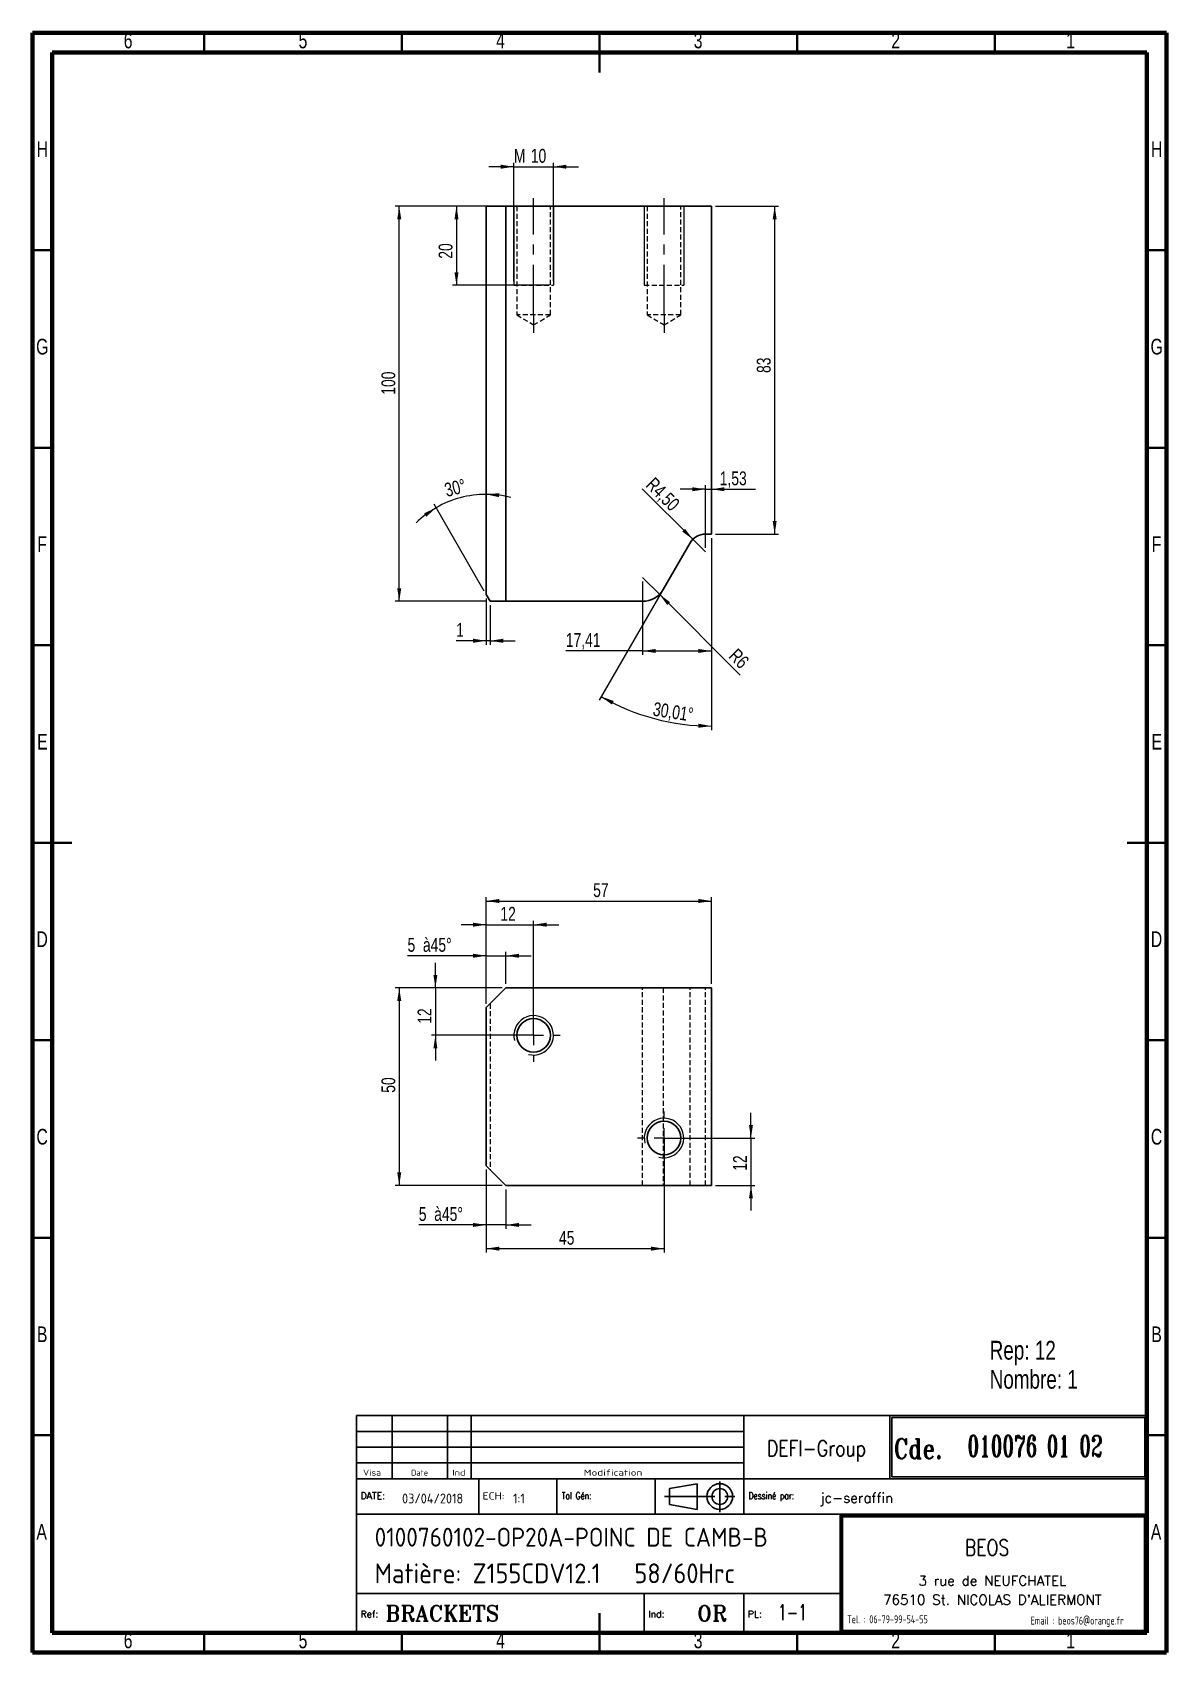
# Model space of a CAD drawing. Header units: millimetres. Extents: x 5 to 292, y 5 to 415.
import ezdxf

# ---------------------------------------------------------------- set-up
doc = ezdxf.new("R2010")
doc.units = ezdxf.units.MM
doc.linetypes.add('CENTERX2', pattern=[20.32, 12.7, -2.54, 2.54, -2.54])
doc.linetypes.add('HIDDEN', pattern=[1.905, 1.27, -0.635])
doc.layers.add('DIMENSIONS', color=176, linetype='Continuous')
doc.styles.add('SLDTEXTSTYLE0', font='TXT', dxfattribs={"width": 0.75})
doc.styles.add('SLDTEXTSTYLE1', font='ISOCP')
doc.styles.add('SLDTEXTSTYLE10', font='ISOCP', dxfattribs={"width": 1.147311})
doc.styles.add('SLDTEXTSTYLE11', font='ISOCP', dxfattribs={"width": 1.385904})
doc.styles.add('SLDTEXTSTYLE12', font='ISOCP', dxfattribs={"width": 1.246461})
doc.styles.add('SLDTEXTSTYLE13', font='ROMAND')
doc.styles.add('SLDTEXTSTYLE2', font='ROMANT', dxfattribs={"width": 0.8})
doc.styles.add('SLDTEXTSTYLE3', font='ISOCP', dxfattribs={"width": 0.8})
doc.styles.add('SLDTEXTSTYLE4', font='ROMANS', dxfattribs={"width": 0.8})
doc.styles.add('SLDTEXTSTYLE5', font='ROMANT')
doc.styles.add('SLDTEXTSTYLE6', font='ROMANS')
doc.styles.add('SLDTEXTSTYLE7', font='ROMANT', dxfattribs={"width": 0.65})
doc.styles.add('SLDTEXTSTYLE8', font='ISOCP', dxfattribs={"width": 1.446157})
doc.styles.add('SLDTEXTSTYLE9', font='ISOCP', dxfattribs={"width": 1.294402})
doc.dimstyles.new('SLDDIMSTYLE0', dxfattribs={"dimtxt": 3.5, "dimasz": 3.302, "dimexe": 0, "dimexo": 0.0625, "dimgap": 0.875, "dimtad": 1, "dimrnd": 1e-09, "dimzin": 12, "dimdsep": 46, "dimtxsty": 'SLDTEXTSTYLE0', "dimsah": 1, "dimcen": 0.09, "dimadec": 0, "dimazin": 3, "dimtfac": 1, "dimtmove": 0, "dimatfit": 0, "dimfxl": 1, "dimfrac": 2, "dimtolj": 1, "dimtzin": 12, "dimarcsym": 0})
doc.dimstyles.new('SLDDIMSTYLE1', dxfattribs={"dimtxt": 3.5, "dimasz": 3.302, "dimexe": 0, "dimexo": 0.0625, "dimgap": 0.875, "dimtad": 1, "dimrnd": 1e-09, "dimzin": 12, "dimdsep": 46, "dimtxsty": 'SLDTEXTSTYLE0', "dimsah": 1, "dimcen": 0.09, "dimadec": 0, "dimazin": 3, "dimtfac": 1, "dimtofl": 0, "dimtmove": 0, "dimatfit": 3, "dimfxl": 1, "dimfrac": 2, "dimtolj": 1, "dimtzin": 12, "dimarcsym": 0})
doc.dimstyles.new('SLDDIMSTYLE2', dxfattribs={"dimtxt": 3.5, "dimasz": 3.302, "dimexe": 0, "dimexo": 0.0625, "dimgap": 0.875, "dimtad": 1, "dimrnd": 1e-09, "dimzin": 12, "dimdsep": 46, "dimtxsty": 'SLDTEXTSTYLE0', "dimsah": 1, "dimcen": 0, "dimadec": 0, "dimazin": 3, "dimtfac": 1, "dimtofl": 0, "dimtmove": 0, "dimatfit": 3, "dimfxl": 1, "dimfrac": 2, "dimtolj": 1, "dimtzin": 12, "dimarcsym": 0})
doc.dimstyles.new('SLDDIMSTYLE3', dxfattribs={"dimtxt": 3.5, "dimasz": 3.302, "dimexe": 0, "dimexo": 0.0625, "dimgap": 0.875, "dimtad": 1, "dimdec": 4, "dimzin": 12, "dimdsep": 46, "dimtxsty": 'SLDTEXTSTYLE0', "dimsah": 1, "dimcen": 0.09, "dimazin": 3, "dimtfac": 1, "dimtofl": 0, "dimtmove": 0, "dimatfit": 3, "dimfxl": 1, "dimfrac": 2, "dimtolj": 1, "dimtzin": 12, "dimarcsym": 0})

# ---------------------------------------------------------------- blocks, each defined once
blk = doc.blocks.new('SW_NOTE_0')
at = {"color": 0, "linetype": 'Continuous', "lineweight": 0, "char_height": 4.763, "attachment_point": 1, "style": 'SLDTEXTSTYLE0'}
for s, insert in [('Rep: 12', (0, 6.14)), ('Nombre: 1', (0, -1.21))]:
    blk.add_mtext(s, dxfattribs=dict(at, insert=insert))
blk = doc.blocks.new('_D')
at = {"color": 7, "linetype": 'Continuous', "lineweight": 18}
for p, q in [((126.83, 352.12), (126.83, 382.12)), ((136.83, 352.12), (136.83, 382.12)), ((126.83, 381.12), (120.48, 381.12)), ((126.83, 381.12), (136.83, 381.12)), ((136.83, 381.12), (143.18, 381.12))]:
    blk.add_line(p, q, dxfattribs=at)
for points in [[(126.83, 381.12), (123.52, 381.63), (123.52, 380.61)], [(136.83, 381.12), (140.13, 380.61), (140.13, 381.63)]]:
    blk.add_solid(points, dxfattribs=at)
at = {"color": 7, "linetype": 'Continuous', "lineweight": 18, "char_height": 3.5, "attachment_point": 1, "style": 'SLDTEXTSTYLE0'}
for s, insert in [('M', (126.84, 385.63)), ('10', (131.12, 385.63))]:
    blk.add_mtext(s, dxfattribs=dict(at, insert=insert))
blk = doc.blocks.new('_D_1')
at = {"color": 7, "linetype": 'Continuous', "lineweight": 18}
for p, q in [((135.83, 371.12), (111.31, 371.12)), ((112.31, 371.12), (112.31, 351.12)), ((135.83, 351.12), (111.31, 351.12))]:
    blk.add_line(p, q, dxfattribs=at)
for points in [[(112.31, 371.12), (111.8, 367.82), (112.82, 367.82)], [(112.31, 351.12), (112.82, 354.42), (111.8, 354.42)]]:
    blk.add_solid(points, dxfattribs=at)
at = {"color": 7, "linetype": 'Continuous', "lineweight": 18, "insert": (107.8, 357.83), "char_height": 3.5, "attachment_point": 1, "rotation": 90, "style": 'SLDTEXTSTYLE0'}
blk.add_mtext('20', dxfattribs=at)
blk = doc.blocks.new('_D_2')
at = {"color": 7, "linetype": 'Continuous', "lineweight": 18}
for p, q in [((177.83, 371.12), (193.83, 371.12)), ((192.83, 288.12), (192.83, 371.12)), ((177.83, 288.12), (193.83, 288.12))]:
    blk.add_line(p, q, dxfattribs=at)
for points in [[(192.83, 371.12), (192.32, 367.82), (193.33, 367.82)], [(192.83, 288.12), (193.33, 291.42), (192.32, 291.42)]]:
    blk.add_solid(points, dxfattribs=at)
at = {"color": 7, "linetype": 'Continuous', "lineweight": 18, "insert": (188.31, 328.91), "char_height": 3.5, "attachment_point": 1, "rotation": 90, "style": 'SLDTEXTSTYLE0'}
blk.add_mtext('83', dxfattribs=at)
blk = doc.blocks.new('_D_3')
at = {"color": 7, "linetype": 'Continuous', "lineweight": 18}
for q in [(159.31, 299.61), (175.3, 283.62)]:
    blk.add_line((172.12, 286.8), q, dxfattribs=at)
blk.add_solid([(172.12, 286.8), (170.14, 289.5), (169.42, 288.78)], dxfattribs=at)
at = {"color": 7, "linetype": 'Continuous', "lineweight": 18, "insert": (162.47, 302.78), "char_height": 3.5, "attachment_point": 1, "rotation": 315, "style": 'SLDTEXTSTYLE0'}
blk.add_mtext('R4,50', dxfattribs=at)
blk = doc.blocks.new('_D_4')
at = {"color": 7, "linetype": 'Continuous', "lineweight": 18}
for q in [(159.42, 277.12), (184.11, 252.43)]:
    blk.add_line((163.66, 272.88), q, dxfattribs=at)
blk.add_solid([(163.66, 272.88), (165.64, 270.19), (166.35, 270.9)], dxfattribs=at)
at = {"color": 7, "linetype": 'Continuous', "lineweight": 18, "insert": (183.46, 259.45), "char_height": 3.5, "attachment_point": 1, "rotation": 315, "style": 'SLDTEXTSTYLE0'}
blk.add_mtext('R6', dxfattribs=at)
blk = doc.blocks.new('_D_5')
at = {"color": 7, "linetype": 'Continuous', "lineweight": 18}
for p, q in [((176.83, 287.12), (176.83, 238.52)), ((164.11, 273.25), (148.44, 246.13))]:
    blk.add_line(p, q, dxfattribs=at)
blk.add_arc((176.83, 295.26), 55.74, 239.9856, 270, dxfattribs=at)
for points in [[(148.94, 247), (151.61, 244.98), (152.09, 245.88)], [(176.83, 239.52), (173.54, 240.13), (173.51, 239.11)]]:
    blk.add_solid(points, dxfattribs=at)
at = {"color": 7, "linetype": 'Continuous', "lineweight": 18, "insert": (162.38, 245.65), "char_height": 3.5, "attachment_point": 1, "rotation": 351.2796, "style": 'SLDTEXTSTYLE0'}
blk.add_mtext('30,01°', dxfattribs=at)
blk = doc.blocks.new('_D_6')
at = {"color": 7, "linetype": 'Continuous', "lineweight": 18}
for p, q in [((176.83, 287.12), (176.83, 257.55)), ((159.42, 276.12), (159.42, 257.55)), ((159.42, 258.55), (139.97, 258.55)), ((159.42, 258.55), (176.83, 258.55))]:
    blk.add_line(p, q, dxfattribs=at)
for points in [[(159.42, 258.55), (162.72, 258.04), (162.72, 259.05)], [(176.83, 258.55), (173.52, 259.05), (173.52, 258.04)]]:
    blk.add_solid(points, dxfattribs=at)
at = {"color": 7, "linetype": 'Continuous', "lineweight": 18, "insert": (139.97, 263.06), "char_height": 3.5, "attachment_point": 1, "style": 'SLDTEXTSTYLE0'}
blk.add_mtext('17,41', dxfattribs=at)
blk = doc.blocks.new('_D_7')
at = {"color": 7, "linetype": 'Continuous', "lineweight": 18}
for p, q in [((175.3, 299.48), (168.95, 299.48)), ((175.3, 284.62), (175.3, 300.48)), ((175.3, 299.48), (176.83, 299.48)), ((176.83, 299.48), (187.98, 299.48))]:
    blk.add_line(p, q, dxfattribs=at)
for points in [[(175.3, 299.48), (172, 299.99), (172, 298.97)], [(176.83, 299.48), (180.13, 298.97), (180.13, 299.99)]]:
    blk.add_solid(points, dxfattribs=at)
at = {"color": 7, "linetype": 'Continuous', "lineweight": 18, "insert": (178.93, 303.99), "char_height": 3.5, "attachment_point": 1, "style": 'SLDTEXTSTYLE0'}
blk.add_mtext('1,53', dxfattribs=at)
blk = doc.blocks.new('_D_8')
at = {"color": 7, "linetype": 'Continuous', "lineweight": 18}
for p, q in [((119.83, 271.85), (119.83, 260.12)), ((120.83, 270.12), (120.83, 260.12)), ((119.83, 261.12), (112.22, 261.12)), ((120.83, 261.12), (119.83, 261.12)), ((120.83, 261.12), (127.18, 261.12))]:
    blk.add_line(p, q, dxfattribs=at)
for points in [[(119.83, 261.12), (116.52, 261.63), (116.52, 260.61)], [(120.83, 261.12), (124.13, 260.61), (124.13, 261.63)]]:
    blk.add_solid(points, dxfattribs=at)
at = {"color": 7, "linetype": 'Continuous', "lineweight": 18, "insert": (112.22, 265.63), "char_height": 3.5, "attachment_point": 1, "style": 'SLDTEXTSTYLE0'}
blk.add_mtext('1', dxfattribs=at)
blk = doc.blocks.new('_D_9')
at = {"color": 7, "linetype": 'Continuous', "lineweight": 18}
blk.add_line((119.33, 273.72), (106.66, 295.67), dxfattribs=at)
for start, end in [(90, 120), (75.7382, 90), (120, 134.2618)]:
    blk.add_arc((119.83, 272.85), 25.34, start, end, dxfattribs=at)
for points in [[(119.83, 298.19), (123.09, 297.47), (123.15, 298.49)], [(107.16, 294.8), (104.13, 293.39), (104.69, 292.54)]]:
    blk.add_solid(points, dxfattribs=at)
at = {"color": 7, "linetype": 'Continuous', "lineweight": 18, "insert": (108.98, 300.89), "char_height": 3.5, "attachment_point": 1, "rotation": 14.4206, "style": 'SLDTEXTSTYLE0'}
blk.add_mtext('30°', dxfattribs=at)
blk = doc.blocks.new('_D_10')
at = {"color": 7, "linetype": 'Continuous', "lineweight": 18}
for p, q in [((118.83, 371.12), (96.83, 371.12)), ((97.83, 271.12), (97.83, 371.12)), ((119.83, 271.12), (96.83, 271.12))]:
    blk.add_line(p, q, dxfattribs=at)
for points in [[(97.83, 371.12), (97.32, 367.82), (98.33, 367.82)], [(97.83, 271.12), (98.33, 274.42), (97.32, 274.42)]]:
    blk.add_solid(points, dxfattribs=at)
at = {"color": 7, "linetype": 'Continuous', "lineweight": 18, "insert": (93.31, 323.41), "char_height": 3.5, "attachment_point": 1, "rotation": 90, "style": 'SLDTEXTSTYLE0'}
blk.add_mtext('100', dxfattribs=at)
blk = doc.blocks.new('_D_11')
at = {"color": 7, "linetype": 'Continuous', "lineweight": 18}
for p, q in [((119.83, 181.39), (99.92, 181.39)), ((119.83, 169.25), (119.83, 182.39)), ((119.83, 181.39), (124.83, 181.39)), ((124.83, 174.25), (124.83, 182.39)), ((124.83, 181.39), (131.18, 181.39))]:
    blk.add_line(p, q, dxfattribs=at)
for points in [[(119.83, 181.39), (116.52, 181.9), (116.52, 180.88)], [(124.83, 181.39), (128.13, 180.88), (128.13, 181.9)]]:
    blk.add_solid(points, dxfattribs=at)
at = {"color": 7, "linetype": 'Continuous', "lineweight": 18, "char_height": 3.5, "attachment_point": 1, "style": 'SLDTEXTSTYLE0'}
for s, insert in [('5', (99.92, 185.9)), ('à45°', (103.82, 185.9))]:
    blk.add_mtext(s, dxfattribs=dict(at, insert=insert))
blk = doc.blocks.new('_D_12')
at = {"color": 7, "linetype": 'Continuous', "lineweight": 18}
for p, q in [((119.83, 127.25), (119.83, 112.25)), ((124.83, 122.25), (124.83, 112.25)), ((119.83, 113.25), (102.77, 113.25)), ((124.83, 113.25), (119.83, 113.25)), ((124.83, 113.25), (131.18, 113.25))]:
    blk.add_line(p, q, dxfattribs=at)
for points in [[(119.83, 113.25), (116.52, 113.76), (116.52, 112.74)], [(124.83, 113.25), (128.13, 112.74), (128.13, 113.76)]]:
    blk.add_solid(points, dxfattribs=at)
at = {"color": 7, "linetype": 'Continuous', "lineweight": 18, "char_height": 3.5, "attachment_point": 1, "style": 'SLDTEXTSTYLE0'}
for s, insert in [('5', (102.77, 117.76)), ('à45°', (106.67, 117.76))]:
    blk.add_mtext(s, dxfattribs=dict(at, insert=insert))
blk = doc.blocks.new('_D_13')
at = {"color": 7, "linetype": 'Continuous', "lineweight": 18}
for p, q in [((119.83, 189.25), (113.48, 189.25)), ((119.83, 169.25), (119.83, 190.25)), ((119.83, 189.25), (131.83, 189.25)), ((131.83, 162.25), (131.83, 190.25)), ((131.83, 189.25), (138.18, 189.25))]:
    blk.add_line(p, q, dxfattribs=at)
for points in [[(119.83, 189.25), (116.52, 189.76), (116.52, 188.74)], [(131.83, 189.25), (135.13, 188.74), (135.13, 189.76)]]:
    blk.add_solid(points, dxfattribs=at)
at = {"color": 7, "linetype": 'Continuous', "lineweight": 18, "insert": (123.43, 193.76), "char_height": 3.5, "attachment_point": 1, "style": 'SLDTEXTSTYLE0'}
blk.add_mtext('12', dxfattribs=at)
blk = doc.blocks.new('_D_14')
at = {"color": 7, "linetype": 'Continuous', "lineweight": 18}
for p, q in [((164.83, 134.25), (164.83, 106.25)), ((119.83, 127.25), (119.83, 106.25)), ((119.83, 107.25), (164.83, 107.25))]:
    blk.add_line(p, q, dxfattribs=at)
for points in [[(119.83, 107.25), (123.13, 106.74), (123.13, 107.76)], [(164.83, 107.25), (161.52, 107.76), (161.52, 106.74)]]:
    blk.add_solid(points, dxfattribs=at)
at = {"color": 7, "linetype": 'Continuous', "lineweight": 18, "insert": (138.25, 111.76), "char_height": 3.5, "attachment_point": 1, "style": 'SLDTEXTSTYLE0'}
blk.add_mtext('45', dxfattribs=at)
blk = doc.blocks.new('_D_15')
at = {"color": 7, "linetype": 'Continuous', "lineweight": 18}
for p, q in [((119.83, 169.25), (119.83, 196.25)), ((119.83, 195.25), (176.83, 195.25)), ((176.83, 174.25), (176.83, 196.25))]:
    blk.add_line(p, q, dxfattribs=at)
for points in [[(119.83, 195.25), (123.13, 194.74), (123.13, 195.76)], [(176.83, 195.25), (173.52, 195.76), (173.52, 194.74)]]:
    blk.add_solid(points, dxfattribs=at)
at = {"color": 7, "linetype": 'Continuous', "lineweight": 18, "insert": (146.89, 199.76), "char_height": 3.5, "attachment_point": 1, "style": 'SLDTEXTSTYLE0'}
blk.add_mtext('57', dxfattribs=at)
blk = doc.blocks.new('_D_16')
at = {"color": 7, "linetype": 'Continuous', "lineweight": 18}
for p, q in [((106.98, 173.25), (106.98, 179.6)), ((123.83, 173.25), (105.98, 173.25)), ((106.98, 173.25), (106.98, 161.25)), ((130.83, 161.25), (105.98, 161.25)), ((106.98, 161.25), (106.98, 154.9))]:
    blk.add_line(p, q, dxfattribs=at)
for points in [[(106.98, 173.25), (107.48, 176.55), (106.47, 176.55)], [(106.98, 161.25), (106.47, 157.95), (107.48, 157.95)]]:
    blk.add_solid(points, dxfattribs=at)
at = {"color": 7, "linetype": 'Continuous', "lineweight": 18, "insert": (102.46, 164.17), "char_height": 3.5, "attachment_point": 1, "rotation": 90, "style": 'SLDTEXTSTYLE0'}
blk.add_mtext('12', dxfattribs=at)
blk = doc.blocks.new('_D_17')
at = {"color": 7, "linetype": 'Continuous', "lineweight": 18}
for p, q in [((123.83, 173.25), (96.83, 173.25)), ((97.83, 173.25), (97.83, 123.25)), ((123.83, 123.25), (96.83, 123.25))]:
    blk.add_line(p, q, dxfattribs=at)
for points in [[(97.83, 173.25), (97.32, 169.95), (98.33, 169.95)], [(97.83, 123.25), (98.33, 126.55), (97.32, 126.55)]]:
    blk.add_solid(points, dxfattribs=at)
at = {"color": 7, "linetype": 'Continuous', "lineweight": 18, "insert": (93.31, 146.71), "char_height": 3.5, "attachment_point": 1, "rotation": 90, "style": 'SLDTEXTSTYLE0'}
blk.add_mtext('50', dxfattribs=at)
blk = doc.blocks.new('_D_18')
at = {"color": 7, "linetype": 'Continuous', "lineweight": 18}
for p, q in [((186.83, 135.25), (186.83, 141.6)), ((165.83, 135.25), (187.83, 135.25)), ((186.83, 135.25), (186.83, 123.25)), ((177.83, 123.25), (187.83, 123.25)), ((186.83, 123.25), (186.83, 116.9))]:
    blk.add_line(p, q, dxfattribs=at)
for points in [[(186.83, 135.25), (187.33, 138.55), (186.32, 138.55)], [(186.83, 123.25), (186.32, 119.95), (187.33, 119.95)]]:
    blk.add_solid(points, dxfattribs=at)
at = {"color": 7, "linetype": 'Continuous', "lineweight": 18, "insert": (182.31, 126.96), "char_height": 3.5, "attachment_point": 1, "rotation": 90, "style": 'SLDTEXTSTYLE0'}
blk.add_mtext('12', dxfattribs=at)
blk = doc.blocks.new('SW_CENTERMARKSYMBOL_0')
at = {"color": 0, "linetype": 'Continuous', "lineweight": 0}
for p, q in [((0, 5), (0, 6.75)), ((-5, 0), (-6.75, 0)), ((0, 0), (-2.5, 0)), ((0, 0), (0, 2.5)), ((0, 0), (0, -2.5)), ((0, 0), (2.5, 0)), ((5, 0), (6.75, 0)), ((0, -5), (0, -6.75))]:
    blk.add_line(p, q, dxfattribs=at)
blk = doc.blocks.new('SW_CENTERMARKSYMBOL_1')
at = {"color": 0, "linetype": 'Continuous', "lineweight": 0}
for p, q in [((0, 5), (0, 6.75)), ((-5, 0), (-6.75, 0)), ((0, 0), (-2.5, 0)), ((0, 0), (0, 2.5)), ((0, 0), (0, -2.5)), ((0, 0), (2.5, 0)), ((5, 0), (6.75, 0)), ((0, -5), (0, -6.75))]:
    blk.add_line(p, q, dxfattribs=at)

msp = doc.modelspace()

# ---------------------------------------------------------------- linework, layer by layer
at = {"color": 7, "linetype": 'Continuous', "lineweight": 70}
for p, q in [((5, 5), (5, 415)), ((5, 415), (292, 415)), ((292, 415), (292, 5)), ((10, 10), (10, 410)), ((10, 410), (287, 410)), ((287, 410), (287, 10)), ((287, 10), (10, 10)), ((292, 5), (5, 5))]:
    msp.add_line(p, q, dxfattribs=at)
at = {"color": 7, "linetype": 'Continuous', "lineweight": 35}
for p, q in [((48.5, 410), (48.5, 415)), ((98.5, 410), (98.5, 415)), ((148.5, 415.001), (148.5, 404.999)), ((148.5, 410), (148.5, 415)), ((198.5, 410), (198.5, 415)), ((248.5, 410), (248.5, 415)), ((10, 360), (5, 360)), ((287, 360), (292, 360)), ((10, 310), (5, 310)), ((287, 310), (292, 310)), ((10, 260), (5, 260)), ((287, 260), (292, 260)), ((4.999, 210), (15.001, 210)), ((10, 210), (5, 210)), ((292.001, 210), (281.999, 210)), ((287, 210), (292, 210)), ((10, 160), (5, 160)), ((287, 160), (292, 160)), ((10, 110), (5, 110)), ((287, 110), (292, 110)), ((10, 60), (5, 60)), ((287, 60), (292, 60)), ((148.5, 4.999), (148.5, 15.001)), ((48.5, 10), (48.5, 5)), ((98.5, 10), (98.5, 5)), ((148.5, 10), (148.5, 5)), ((198.5, 10), (198.5, 5)), ((248.5, 10), (248.5, 5))]:
    msp.add_line(p, q, dxfattribs=at)
at = {"color": 7, "linetype": 'Continuous', "lineweight": 25}
for p, q in [((119.82543, 371.12195), (119.82543, 272.854)), ((124.82543, 371.12195), (119.82543, 371.12195)), ((124.82543, 271.12195), (124.82543, 371.12195)), ((176.82543, 371.12195), (124.82543, 371.12195)), ((176.82543, 288.12195), (176.82543, 371.12195)), ((176.82543, 288.12195), (175.29927, 288.12195)), ((171.40272, 285.87293), (164.6136, 274.12065)), ((119.82543, 272.854), (120.82543, 271.12195)), ((120.82543, 271.12195), (124.82543, 271.12195)), ((159.4182, 271.12195), (124.82543, 271.12195)), ((119.82543, 168.25148), (124.82543, 173.25148)), ((124.82543, 173.25148), (176.82543, 173.25148)), ((176.82543, 173.25148), (176.82543, 123.25148)), ((119.82543, 128.25148), (119.82543, 168.25148)), ((124.82543, 123.25148), (119.82543, 128.25148)), ((176.82543, 123.25148), (124.82543, 123.25148))]:
    msp.add_line(p, q, dxfattribs=at)
at = {"color": 7, "linetype": 'Continuous', "lineweight": 18}
for p, q in [((126.82543, 371.12195), (126.82543, 351.12195)), ((136.82543, 371.12195), (136.82543, 351.12195)), ((159.82543, 371.12195), (159.82543, 351.12195)), ((169.82543, 371.12195), (169.82543, 351.12195))]:
    msp.add_line(p, q, dxfattribs=at)
at = {"color": 7, "linetype": 'HIDDEN', "lineweight": 18}
for p, q in [((127.57543, 371.12195), (127.57543, 343.62195)), ((136.07543, 343.62195), (136.07543, 371.12195)), ((160.57543, 371.12195), (160.57543, 343.62195)), ((169.07543, 343.62195), (169.07543, 371.12195)), ((126.82543, 351.12195), (136.82543, 351.12195)), ((159.82543, 351.12195), (169.82543, 351.12195)), ((136.07543, 343.62195), (127.57543, 343.62195)), ((127.57543, 343.62195), (131.82543, 341.06829)), ((131.82543, 341.06829), (136.07543, 343.62195)), ((169.07543, 343.62195), (160.57543, 343.62195)), ((160.57543, 343.62195), (164.82543, 341.06829)), ((164.82543, 341.06829), (169.07543, 343.62195)), ((159.4182, 123.25148), (159.4182, 173.25148)), ((164.6136, 173.25148), (164.6136, 123.25148)), ((171.40272, 123.25148), (171.40272, 173.25148)), ((175.29927, 123.25148), (175.29927, 173.25148)), ((120.82543, 169.25148), (120.82543, 127.25148))]:
    msp.add_line(p, q, dxfattribs=at)
at = {"color": 7, "linetype": 'CENTERX2', "lineweight": 18}
for p, q in [((131.82543, 343.62195), (131.82543, 373.12195)), ((164.82543, 343.62195), (164.82543, 373.12195)), ((131.82543, 343.62195), (131.82543, 339.06829)), ((164.82543, 343.62195), (164.82543, 339.06829))]:
    msp.add_line(p, q, dxfattribs=at)
at = {"color": 7, "linetype": 'Continuous', "lineweight": 25}
for centre in [(131.82543, 161.25148), (164.82543, 135.25148)]:
    msp.add_circle(centre, 4.25, dxfattribs=at)
for centre, radius, start, end in [((175.29927, 283.62195), 4.5, 90, 149.9856116), ((159.4182, 277.12195), 6, 270, 329.9856116)]:
    msp.add_arc(centre, radius, start, end, dxfattribs=at)
at = {"color": 7, "linetype": 'Continuous', "lineweight": 18}
for centre in [(131.82543, 161.25148), (164.82543, 135.25148)]:
    msp.add_arc(centre, 5, 255, 195, dxfattribs=at)
at = {"layer": 'DIMENSIONS', "color": 3}
for p, q in [((185, 65), (87, 65)), ((96, 49), (96, 65)), ((110, 49), (110, 65)), ((116, 49), (116, 65)), ((87, 61), (185, 61)), ((185, 57), (87, 57)), ((87, 53), (185, 53))]:
    msp.add_line(p, q, dxfattribs=at)
at = {"layer": 'DIMENSIONS', "color": 6}
for p, q in [((87, 65), (87, 10)), ((287, 10), (287, 65)), ((287, 40), (209.38409, 40)), ((209.38409, 40), (209.38409, 10)), ((286.8, 39.8), (209.58409, 39.8)), ((209.58409, 39.8), (209.58409, 10.2)), ((286.6, 39.6), (209.78409, 39.6)), ((209.78409, 39.6), (209.78409, 10.4)), ((286.4, 39.4), (209.98409, 39.4)), ((209.98409, 39.4), (209.98409, 10.6)), ((286.4, 10.6), (286.4, 39.4)), ((286.6, 10.4), (286.6, 39.6)), ((286.8, 10.2), (286.8, 39.8)), ((87, 10), (287, 10)), ((209.58409, 10.2), (286.8, 10.2)), ((209.78409, 10.4), (286.6, 10.4)), ((209.98409, 10.6), (286.4, 10.6))]:
    msp.add_line(p, q, dxfattribs=at)
at = {"layer": 'DIMENSIONS', "color": 1}
for p, q in [((287, 65), (185, 65)), ((185, 49), (185, 65)), ((222, 49), (222, 65)), ((222.5, 49.5), (222.5, 64.5)), ((222.5, 64.5), (286.5, 64.5)), ((286.5, 64.5), (286.5, 49.5)), ((286.5, 49.5), (222.5, 49.5)), ((87, 49), (287, 49)), ((118, 49), (118, 40)), ((137.73069, 49), (137.73069, 40)), ((162.62034, 49), (162.62034, 40)), ((185, 49), (185, 40)), ((209.38409, 40), (87, 40)), ((209.38409, 20), (87, 20)), ((159.79154, 20), (159.79154, 10)), ((185, 20), (185, 10))]:
    msp.add_line(p, q, dxfattribs=at)
at = {"layer": 'DIMENSIONS'}
for p, q in [((222.5, 49.5), (222.5, 64.5)), ((222.5, 64.5), (286.5, 64.5)), ((286.5, 64.5), (286.5, 49.5)), ((286.5, 49.5), (222.5, 49.5))]:
    msp.add_line(p, q, dxfattribs=at)
at = {"layer": 'DIMENSIONS', "color": 7}
for p, q in [((173.24368, 47.75), (166.24368, 46.5)), ((166.24368, 46.5), (166.24368, 42.5)), ((173.24368, 41.25), (173.24368, 47.75)), ((166.24368, 42.5), (173.24368, 41.25))]:
    msp.add_line(p, q, dxfattribs=at)
at = {"layer": 'DIMENSIONS', "color": 3, "linetype": 'CENTERX2'}
for p, q in [((178.93393, 48.34798), (178.93393, 40.51332)), ((164.94646, 44.5), (183.20111, 44.5))]:
    msp.add_line(p, q, dxfattribs=at)
at = {"layer": 'DIMENSIONS', "color": 7}
for radius in [3.25, 2]:
    msp.add_circle((178.93393, 44.5), radius, dxfattribs=at)

# ---------------------------------------------------------------- block references
at = {"color": 7, "linetype": 'Continuous', "lineweight": 0}
for name, p in [('SW_CENTERMARKSYMBOL_0', (131.82543, 161.25148)), ('SW_CENTERMARKSYMBOL_1', (164.82543, 135.25148)), ('SW_NOTE_0', (247.23731, 77.77677))]:
    msp.add_blockref(name, p, dxfattribs=at)

# ---------------------------------------------------------------- texts
at = {"color": 7, "linetype": 'Continuous', "lineweight": 0, "char_height": 3.96875, "attachment_point": 2, "style": 'SLDTEXTSTYLE0'}
for s, insert in [('6', (29.21004, 415.06015)), ('5', (73.46004, 415.06015)), ('4', (123.46004, 415.06015)), ('3', (173.46004, 415.06015)), ('2', (223.46004, 415.06015)), ('1', (267.71004, 415.06015)), ('H', (7.49035, 387.56015)), ('H', (289.49035, 387.56015)), ('G', (7.48668, 337.56015)), ('G', (289.48668, 337.56015)), ('F', (7.45774, 287.56015)), ('F', (289.45774, 287.56015)), ('E', (7.50781, 237.56015)), ('E', (289.50781, 237.56015)), ('D', (7.45269, 187.56015)), ('D', (289.45269, 187.56015)), ('C', (7.45866, 137.56015)), ('C', (289.45866, 137.56015)), ('B', (7.4706, 87.56015)), ('B', (289.4706, 87.56015)), ('A', (7.33969, 37.56015)), ('A', (289.33969, 37.56015)), ('6', (29.21004, 10.06015)), ('5', (73.46004, 10.06015)), ('4', (123.46004, 10.06015)), ('3', (173.46004, 10.06015)), ('2', (223.46004, 10.06015)), ('1', (267.71004, 10.06015))]:
    msp.add_mtext(s, dxfattribs=dict(at, insert=insert))
at = {"layer": 'DIMENSIONS'}
for s, insert, char_height, attachment_point, style in [('DEFI-Group', (203.4195, 58.70072), 4, 2, 'SLDTEXTSTYLE2'), ('Cde.', (223, 59.12589), 5, 1, 'SLDTEXTSTYLE2'), ('010076 01 02', (241.61091, 59.93983), 5.2916667, 1, 'SLDTEXTSTYLE7'), ('Visa', (88.6551, 51.34751), 1.567052, 1, 'SLDTEXTSTYLE12'), ('Date', (100.82407, 51.28334), 1.492431, 1, 'SLDTEXTSTYLE10'), ('Ind', (111.25446, 51.28334), 1.492431, 1, 'SLDTEXTSTYLE11'), ('Modification', (144.48919, 51.34751), 1.5670523, 1, 'SLDTEXTSTYLE8'), ('DATE:', (88.03411, 45.59841), 1.727675, 1, 'SLDTEXTSTYLE6'), ('03/04/2018', (98.53289, 45.25347), 2.5, 1, 'SLDTEXTSTYLE1'), ('ECH:', (118.91066, 45.55991), 1.814059, 1, 'SLDTEXTSTYLE9'), ('1:1', (126.61977, 45.24035), 2.5, 1, 'SLDTEXTSTYLE1'), ('Tol Gén:', (138.95157, 45.59841), 1.727675, 1, 'SLDTEXTSTYLE4'), ('Dessiné par:', (186.22087, 45.59841), 1.7276752, 1, 'SLDTEXTSTYLE4'), ('jc-seraffin', (204.35515, 45.41997), 2.5, 1, 'SLDTEXTSTYLE5'), ('0100760102-OP20A-POINC DE CAMB-B', (91.60273, 36.59626), 4.7625, 1, 'SLDTEXTSTYLE1'), ('BEOS', (246.57079, 33.59488), 4, 2, 'SLDTEXTSTYLE2'), ('Matière: Z155CDV12.1   58/60Hrc', (91.60273, 27.56351), 5, 1, 'SLDTEXTSTYLE1'), ('3 rue de NEUFCHATEL', (247.90924, 24.44835), 2.5, 2, 'SLDTEXTSTYLE13'), ('BRACKETS', (94.33673, 16.95138), 4, 1, 'SLDTEXTSTYLE5'), ('OR', (173.19394, 16.95138), 4, 1, 'SLDTEXTSTYLE5'), ('1-1', (193.65089, 17.17305), 4, 1, 'SLDTEXTSTYLE7'), ("76510 St. NICOLAS D'ALIERMONT", (247.90254, 19.62324), 2.5, 2, 'SLDTEXTSTYLE13'), ('Ref:', (88.03411, 15.59841), 1.727675, 1, 'SLDTEXTSTYLE6'), ('Ind:', (160.82565, 15.59841), 1.727675, 1, 'SLDTEXTSTYLE6'), ('PL:', (186.03411, 15.59841), 1.727675, 1, 'SLDTEXTSTYLE6'), ('Tel. : 06-79-99-54-55', (221.36027, 14.42858), 2, 2, 'SLDTEXTSTYLE3'), ('Email : beos76@orange.fr', (269.37248, 14.0972), 2, 2, 'SLDTEXTSTYLE3')]:
    msp.add_mtext(s, dxfattribs=dict(at, insert=insert, char_height=char_height, attachment_point=attachment_point, style=style))

# ---------------------------------------------------------------- dimensions: what is measured, and where the dimension line sits
at = {"color": 7, "linetype": 'Continuous', "lineweight": 18}
for base, p1, p2, text, picture, middle in [((136.82543, 381.12195), (126.82543, 351.12195), (136.82543, 351.12195), 'M10<>', '_D', (131.5665, 381.12195)), ((124.82543, 181.38714), (119.82543, 168.25148), (124.82543, 173.25148), '<> à45°', '_D_11', (106.97671, 181.38714)), ((119.82543, 113.25148), (124.82543, 123.25148), (119.82543, 128.25148), '<> à45°', '_D_12', (109.82543, 113.25148))]:
    dim = msp.add_linear_dim(base=base, p1=p1, p2=p2, text=text, dimstyle='SLDDIMSTYLE0', dxfattribs=at)
    dim.commit()
    dim.dimension.update_dxf_attribs({"geometry": picture, "text_midpoint": middle, "dimtype": 160})
for base, p1, p2, dimstyle, picture, middle in [((97.82543, 371.12195), (120.82543, 271.12195), (119.82543, 371.12195), 'SLDDIMSTYLE1', '_D_10', (97.82543, 327.29312)), ((112.30862, 351.12195), (136.82543, 371.12195), (136.82543, 351.12195), 'SLDDIMSTYLE0', '_D_1', (112.30862, 360.421)), ((192.82543, 371.12195), (176.82543, 288.12195), (176.82543, 371.12195), 'SLDDIMSTYLE1', '_D_2', (192.82543, 331.49638)), ((106.97671, 161.25148), (124.82543, 173.25148), (131.82543, 161.25148), 'SLDDIMSTYLE0', '_D_16', (106.97671, 166.75173)), ((97.82543, 123.25148), (124.82543, 173.25148), (124.82543, 123.25148), 'SLDDIMSTYLE1', '_D_17', (97.82543, 149.29504)), ((186.82543, 123.25148), (164.82543, 135.25148), (176.82543, 123.25148), 'SLDDIMSTYLE0', '_D_18', (186.82543, 129.54605))]:
    dim = msp.add_linear_dim(base=base, p1=p1, p2=p2, angle=90, dimstyle=dimstyle, dxfattribs=at)
    dim.commit()
    dim.dimension.update_dxf_attribs({"geometry": picture, "text_midpoint": middle, "dimtype": 160})
for base, line1, line2, picture, middle in [((113.26686, 297.3309), ((120.82543, 271.12195), (119.82543, 272.854)), ((119.82543, 371.12195), (119.82543, 272.854)), '_D_9', (113.5147, 297.39597)), ((162.39253, 241.42262), ((176.82543, 288.12195), (176.82543, 371.12195)), ((171.40272, 285.87293), (164.6136, 274.12065)), '_D_5', (168.37483, 240.16591))]:
    dim = msp.add_angular_dim_2l(base=base, line1=line1, line2=line2, dimstyle='SLDDIMSTYLE3', dxfattribs=at)
    dim.commit()
    dim.dimension.update_dxf_attribs({"geometry": picture, "text_midpoint": middle, "dimtype": 162})
for base, p1, p2, dimstyle, picture, middle in [((176.82543, 299.48197), (175.29927, 283.62195), (176.82543, 288.12195), 'SLDDIMSTYLE0', '_D_7', (183.45285, 299.48197)), ((176.82543, 258.54647), (159.4182, 277.12195), (176.82543, 288.12195), 'SLDDIMSTYLE1', '_D_6', (145.78985, 258.54647)), ((119.82543, 261.12195), (120.82543, 271.12195), (119.82543, 272.854), 'SLDDIMSTYLE0', '_D_8', (113.5147, 261.12195)), ((176.82543, 195.25148), (119.82543, 168.25148), (176.82543, 173.25148), 'SLDDIMSTYLE1', '_D_15', (149.47229, 195.25148)), ((131.82543, 189.25148), (119.82543, 168.25148), (131.82543, 161.25148), 'SLDDIMSTYLE0', '_D_13', (126.02037, 189.25148)), ((164.82543, 107.25148), (119.82543, 128.25148), (164.82543, 135.25148), 'SLDDIMSTYLE1', '_D_14', (140.83211, 107.25148))]:
    dim = msp.add_linear_dim(base=base, p1=p1, p2=p2, dimstyle=dimstyle, dxfattribs=at)
    dim.commit()
    dim.dimension.update_dxf_attribs({"geometry": picture, "text_midpoint": middle, "dimtype": 160})
for center, mpoint, picture, middle in [((175.29927, 283.62195), (172.11729, 286.80393), '_D_3', (163.35273, 295.56852)), ((159.4182, 277.12195), (163.66084, 272.87931), '_D_4', (182.27549, 254.26468))]:
    dim = msp.add_radius_dim(center=center, mpoint=mpoint, dimstyle='SLDDIMSTYLE2', dxfattribs=at)
    dim.commit()
    dim.dimension.update_dxf_attribs({"geometry": picture, "text_midpoint": middle, "dimtype": 164})

doc.saveas('drawing.dxf')
